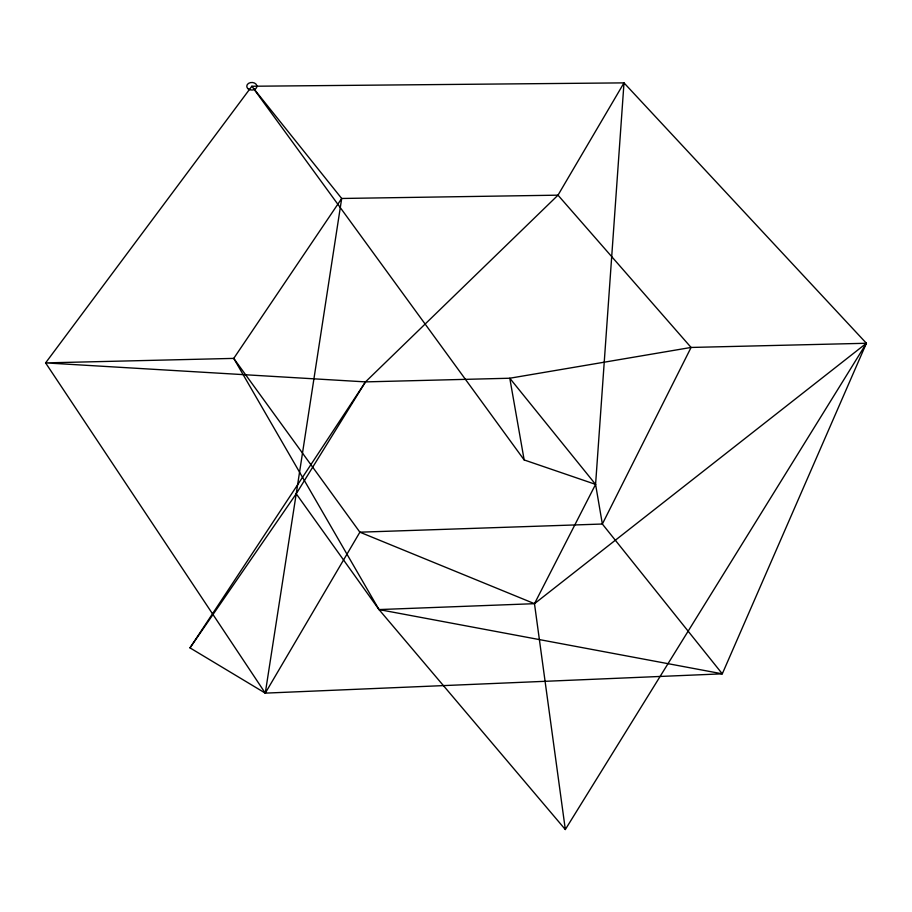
<?xml version="1.0" encoding="UTF-8"?>
<svg xmlns="http://www.w3.org/2000/svg" width="912" height="912" viewBox="0 0 912 912"><rect width="100%" height="100%" fill="white"/><g stroke="black" fill="none" stroke-linecap="round" stroke-linejoin="round"><path stroke-width="1.37" d="M565.326 829.521L534.478 603.676L359.887 532.186L233.746 358.393L341.692 198.474L557.996 195.168L691.079 347.449L509.785 378.229L365.495 381.889L45.6 362.896L233.746 358.393L379.004 609.569L565.326 829.521L866.4 343.265L691.079 347.449L602.353 524.024L595.582 484.386L624.002 82.878L251.849 86.252L45.6 362.896L265.278 693.131L722.293 673.831L866.4 343.265L624.002 82.878L557.996 195.168L365.495 381.889L190.004 647.873L265.278 693.131L359.887 532.186L602.353 524.024L722.293 673.831L379.004 609.569L296.229 493.78L341.692 198.474L251.849 86.252M265.278 693.131L296.229 493.78L365.495 381.889M379.004 609.569L534.478 603.676L595.582 484.386L509.785 378.229L524.161 459.944L595.582 484.386M190.004 647.873L296.229 493.78M534.478 603.676L866.4 343.265M253.525 88.555L524.161 459.944M248.326 88.977A5.062 3.785 0.4 0 0 256.762 87.187A5.062 3.785 0.4 0 0 250.447 82.616A5.062 3.785 0.4 0 0 248.326 88.977"/></g></svg>
